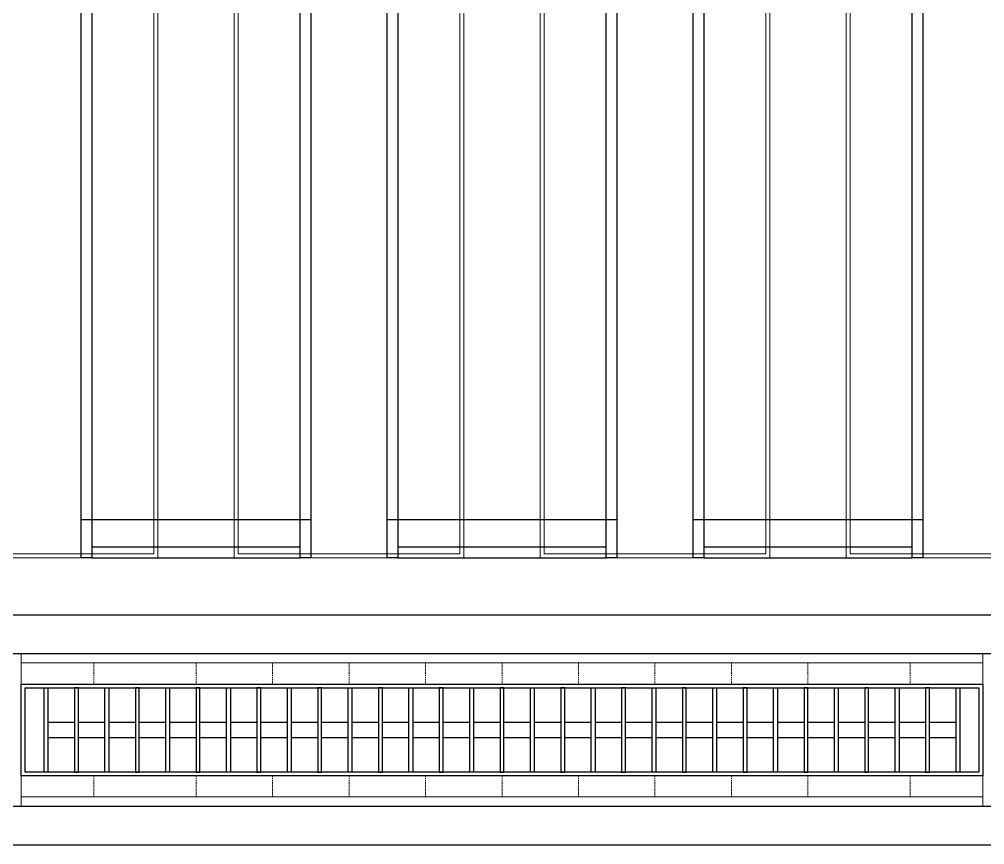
# Model space of a CAD drawing. Header units: millimetres. Extents: x 813027 to 1148939, y -931049 to -10.
# Drawn here: x 1015509 to 1016771, y -109935 to -108856 of the extents above; entities that cross this region are included whole.
import ezdxf

# ---------------------------------------------------------------- set-up
doc = ezdxf.new("R2010")
doc.units = ezdxf.units.MM
doc.linetypes.add('DPA_Hidden 50', pattern=[3, 2, -1])
for name, color, linetype in [('000 - WIPEOUT', 250, 'Continuous'), ('001 - ASCESSORIES', 1, 'Continuous'), ('A04_TUBE SERIES', 2, 'Continuous'), ('A11_ALU.SOLID SHEET', 7, 'Continuous')]:
    doc.layers.add(name, color=color, linetype=linetype)
doc.layers.add('A-GLAZ-CURT', color=2, linetype='Continuous', lineweight=9)

# ---------------------------------------------------------------- blocks, each defined once
blk = doc.blocks.new('DPA_CP_Metal Ceiling Luminaire2 - Linear Luminaire 2-14763311-4160 - LOWER PLATFORM LEVEL - REFLECTED CEILING GENERAL PLAN')
at = {"layer": 'A-GLAZ-CURT'}
for p, q in [((907017.8, -109924.3), (907017.8, -109649.3)), ((907017.8, -109649.3), (908274.8, -109649.3)), ((907017.8, -109649.3), (907017.8, -109924.3)), ((908274.8, -109649.3), (907017.8, -109649.3)), ((907017.8, -109649.3), (908274.8, -109649.3)), ((908274.8, -109649.3), (908274.8, -109924.3)), ((908274.8, -109924.3), (908274.8, -109649.3)), ((907017.8, -109699.3), (907017.8, -109924.3)), ((907017.8, -109699.3), (908274.8, -109699.3)), ((908274.8, -109699.3), (908274.8, -109924.3)), ((907017.8, -109874.3), (908274.8, -109874.3)), ((908274.8, -109924.3), (907017.8, -109924.3)), ((908274.8, -109924.3), (907017.8, -109924.3)), ((907017.8, -109924.3), (908274.8, -109924.3))]:
    blk.add_line(p, q, dxfattribs=at)
at = {"layer": 'A-GLAZ-CURT', "linetype": 'DPA_Hidden 50'}
for p, q in [((907112.8, -109699.3), (907112.8, -109874.3)), ((907246.3, -109699.3), (907246.3, -109874.3)), ((907346.3, -109699.3), (907346.3, -109874.3)), ((907446.3, -109699.3), (907446.3, -109874.3)), ((907546.3, -109699.3), (907546.3, -109874.3)), ((907646.3, -109699.3), (907646.3, -109874.3)), ((907746.3, -109699.3), (907746.3, -109874.3)), ((907846.3, -109699.3), (907846.3, -109874.3)), ((907946.3, -109699.3), (907946.3, -109874.3)), ((908046.3, -109699.3), (908046.3, -109874.3)), ((908179.8, -109699.3), (908179.8, -109874.3))]:
    blk.add_line(p, q, dxfattribs=at)
blk = doc.blocks.new('DPA_CP_Metal Ceiling Panel - Vertical Panel with Gap-23421707-4160 - LOWER PLATFORM LEVEL - REFLECTED CEILING GENERAL PLAN')
at = {"layer": 'A-GLAZ-CURT'}
for p, q in [((1005396.3, -109561.8), (1005396.3, -107941.8)), ((1005396.3, -107941.8), (1005696.3, -107941.8)), ((1005396.3, -109561.8), (1005396.3, -107941.8)), ((1005396.3, -107941.8), (1005696.3, -107941.8)), ((1005696.3, -107941.8), (1005396.3, -107941.8)), ((1005396.3, -107941.8), (1005396.3, -109561.8)), ((1005696.3, -107941.8), (1005396.3, -107941.8)), ((1005396.3, -107941.8), (1005396.3, -109561.8)), ((1005396.3, -109561.8), (1005396.3, -107941.8)), ((1005396.3, -107941.8), (1005696.3, -107941.8)), ((1005401.3, -109556.8), (1005401.3, -107946.8)), ((1005401.3, -107946.8), (1005691.3, -107946.8)), ((1005691.3, -107946.8), (1005691.3, -109556.8)), ((1005696.3, -109561.8), (1005696.3, -107941.8)), ((1005696.3, -107941.8), (1005696.3, -109561.8)), ((1005696.3, -109561.8), (1005696.3, -107941.8)), ((1005696.3, -109561.8), (1005696.3, -107941.8)), ((1005696.3, -107941.8), (1005696.3, -109561.8)), ((1005396.3, -109561.8), (1005696.3, -109561.8)), ((1005696.3, -109561.8), (1005396.3, -109561.8)), ((1005396.3, -109561.8), (1005696.3, -109561.8)), ((1005396.3, -109561.8), (1005696.3, -109561.8)), ((1005696.3, -109561.8), (1005396.3, -109561.8)), ((1005401.3, -109556.8), (1005691.3, -109556.8))]:
    blk.add_line(p, q, dxfattribs=at)
blk = doc.blocks.new('C-2-PP21-AR-4160-01-B_20250829-084021_EXCL')
at = {"layer": 'A-GLAZ-CURT'}
for name, p in [('DPA_CP_Metal Ceiling Panel - Vertical Panel with Gap-23421707-4160 - LOWER PLATFORM LEVEL - REFLECTED CEILING GENERAL PLAN', (-1037096.3, 105341.8)), ('DPA_CP_Metal Ceiling Panel - Vertical Panel with Gap-23421707-4160 - LOWER PLATFORM LEVEL - REFLECTED CEILING GENERAL PLAN', (-1036696.3, 105341.8)), ('DPA_CP_Metal Ceiling Panel - Vertical Panel with Gap-23421707-4160 - LOWER PLATFORM LEVEL - REFLECTED CEILING GENERAL PLAN', (-1036296.3, 105341.8)), ('DPA_CP_Metal Ceiling Panel - Vertical Panel with Gap-23421707-4160 - LOWER PLATFORM LEVEL - REFLECTED CEILING GENERAL PLAN', (-1035896.3, 105341.8)), ('DPA_CP_Metal Ceiling Luminaire2 - Linear Luminaire 2-14763311-4160 - LOWER PLATFORM LEVEL - REFLECTED CEILING GENERAL PLAN', (-938596.3, 105341.8))]:
    blk.add_blockref(name, p, dxfattribs=at)
blk = doc.blocks.new('*U497')
blk.add_attdef('EXTR.OVL-LENGTH_', (-25, -59.1), '', height=5)
blk.add_wipeout([(-25, 0), (25, 0), (25, 12190), (-25, 12190)]).dxf.layer = '000 - WIPEOUT'
at = {"layer": 'A04_TUBE SERIES', "color": 0}
blk.add_lwpolyline([(-25, 0), (25, 0), (25, 12190), (-25, 12190)], close=True, dxfattribs=at)
blk = doc.blocks.new('*U519')
blk.add_attdef('EXTR.OVL-LENGTH_', (-25, -59.1), '', height=5)
blk.add_wipeout([(-25, 0), (25, 0), (25, 12190), (-25, 12190)]).dxf.layer = '000 - WIPEOUT'
at = {"layer": 'A04_TUBE SERIES', "color": 0}
blk.add_lwpolyline([(-25, 0), (25, 0), (25, 12190), (-25, 12190)], close=True, dxfattribs=at)
blk = doc.blocks.new('*U485')
at = {"color": 1}
blk.add_wipeout([(628.5, -60), (-628.5, -60), (-628.5, 60), (628.5, 60)], dxfattribs=at).dxf.layer = '000 - WIPEOUT'
at = {"layer": '001 - ASCESSORIES', "color": 0}
blk.add_lwpolyline([(628.5, -60), (-628.5, -60), (-628.5, 60), (628.5, 60)], close=True, dxfattribs=at)
at = {"layer": '001 - ASCESSORIES'}
for points in [[(623.5, -55), (-623.5, -55), (-623.5, 55), (623.5, 55)], [(-593.5, -55), (-598.5, -55), (-598.5, 55), (-593.5, 55)], [(-558.8, -55), (-553.8, -55), (-553.8, 55), (-558.8, 55)], [(-514, -55), (-519, -55), (-519, 55), (-514, 55)], [(-479.3, -55), (-474.3, -55), (-474.3, 55), (-479.3, 55)], [(-434.6, -55), (-439.6, -55), (-439.6, 55), (-434.6, 55)], [(-399.8, -55), (-394.8, -55), (-394.8, 55), (-399.8, 55)], [(-355.1, -55), (-360.1, -55), (-360.1, 55), (-355.1, 55)], [(-320.4, -55), (-315.4, -55), (-315.4, 55), (-320.4, 55)], [(-275.6, -55), (-280.6, -55), (-280.6, 55), (-275.6, 55)], [(-240.9, -55), (-235.9, -55), (-235.9, 55), (-240.9, 55)], [(-196.2, -55), (-201.2, -55), (-201.2, 55), (-196.2, 55)], [(-161.4, -55), (-156.4, -55), (-156.4, 55), (-161.4, 55)], [(-116.7, -55), (-121.7, -55), (-121.7, 55), (-116.7, 55)], [(-82, -55), (-77, -55), (-77, 55), (-82, 55)], [(-37.2, -55), (-42.2, -55), (-42.2, 55), (-37.2, 55)], [(-2.5, -55), (2.5, -55), (2.5, 55), (-2.5, 55)], [(42.2, -55), (37.2, -55), (37.2, 55), (42.2, 55)], [(77, -55), (82, -55), (82, 55), (77, 55)], [(121.7, -55), (116.7, -55), (116.7, 55), (121.7, 55)], [(156.4, -55), (161.4, -55), (161.4, 55), (156.4, 55)], [(201.2, -55), (196.2, -55), (196.2, 55), (201.2, 55)], [(235.9, -55), (240.9, -55), (240.9, 55), (235.9, 55)], [(280.6, -55), (275.6, -55), (275.6, 55), (280.6, 55)], [(315.4, -55), (320.4, -55), (320.4, 55), (315.4, 55)], [(360.1, -55), (355.1, -55), (355.1, 55), (360.1, 55)], [(394.8, -55), (399.8, -55), (399.8, 55), (394.8, 55)], [(439.6, -55), (434.6, -55), (434.6, 55), (439.6, 55)], [(474.3, -55), (479.3, -55), (479.3, 55), (474.3, 55)], [(519, -55), (514, -55), (514, 55), (519, 55)], [(553.8, -55), (558.8, -55), (558.8, 55), (553.8, 55)], [(598.5, -55), (593.5, -55), (593.5, 55), (598.5, 55)]]:
    blk.add_lwpolyline(points, close=True, dxfattribs=at)
for points in [[(-593.5, 10), (-558.8, 10)], [(-553.8, 10), (-519, 10)], [(-514, 10), (-479.3, 10)], [(-474.3, 10), (-439.6, 10)], [(-434.6, 10), (-399.8, 10)], [(-394.8, 10), (-360.1, 10)], [(-355.1, 10), (-320.4, 10)], [(-315.4, 10), (-280.6, 10)], [(-275.6, 10), (-240.9, 10)], [(-235.9, 10), (-201.2, 10)], [(-196.2, 10), (-161.4, 10)], [(-156.4, 10), (-121.7, 10)], [(-116.7, 10), (-82, 10)], [(-77, 10), (-42.2, 10)], [(-37.2, 10), (-2.5, 10)], [(2.5, 10), (37.2, 10)], [(42.2, 10), (77, 10)], [(82, 10), (116.7, 10)], [(121.7, 10), (156.4, 10)], [(161.4, 10), (196.2, 10)], [(201.2, 10), (235.9, 10)], [(240.9, 10), (275.6, 10)], [(280.6, 10), (315.4, 10)], [(320.4, 10), (355.1, 10)], [(360.1, 10), (394.8, 10)], [(399.8, 10), (434.6, 10)], [(439.6, 10), (474.3, 10)], [(479.3, 10), (514, 10)], [(519, 10), (553.8, 10)], [(558.8, 10), (593.5, 10)], [(-593.5, -10), (-558.8, -10)], [(-553.8, -10), (-519, -10)], [(-514, -10), (-479.3, -10)], [(-474.3, -10), (-439.6, -10)], [(-434.6, -10), (-399.8, -10)], [(-394.8, -10), (-360.1, -10)], [(-355.1, -10), (-320.4, -10)], [(-315.4, -10), (-280.6, -10)], [(-275.6, -10), (-240.9, -10)], [(-235.9, -10), (-201.2, -10)], [(-196.2, -10), (-161.4, -10)], [(-156.4, -10), (-121.7, -10)], [(-116.7, -10), (-82, -10)], [(-77, -10), (-42.2, -10)], [(-37.2, -10), (-2.5, -10)], [(2.5, -10), (37.2, -10)], [(42.2, -10), (77, -10)], [(82, -10), (116.7, -10)], [(121.7, -10), (156.4, -10)], [(161.4, -10), (196.2, -10)], [(201.2, -10), (235.9, -10)], [(240.9, -10), (275.6, -10)], [(280.6, -10), (315.4, -10)], [(320.4, -10), (355.1, -10)], [(360.1, -10), (394.8, -10)], [(399.8, -10), (434.6, -10)], [(439.6, -10), (474.3, -10)], [(479.3, -10), (514, -10)], [(519, -10), (553.8, -10)], [(558.8, -10), (593.5, -10)]]:
    blk.add_lwpolyline(points, dxfattribs=at)
blk = doc.blocks.new('*U521')
for p, q in [((-762.8, -4350), (-762.8, -4050)), ((-762.8, -4750), (-762.8, -4450)), ((-762.8, -5150), (-762.8, -4850))]:
    blk.add_line(p, q)
at = {"layer": 'A11_ALU.SOLID SHEET', "color": 0}
for points in [[(-812.5, -4050), (812.5, -4050), (812.5, -4064), (-812.5, -4064)], [(-812.5, -4336), (-798.5, -4336), (-798.5, -4064), (-812.5, -4064)], [(-812.5, -4336), (812.5, -4336), (812.5, -4350), (-812.5, -4350)], [(-812.5, -4450), (812.5, -4450), (812.5, -4464), (-812.5, -4464)], [(-812.5, -4736), (-798.5, -4736), (-798.5, -4464), (-812.5, -4464)], [(-812.5, -4736), (812.5, -4736), (812.5, -4750), (-812.5, -4750)], [(-812.5, -4850), (812.5, -4850), (812.5, -4864), (-812.5, -4864)], [(-812.5, -5136), (-798.5, -5136), (-798.5, -4864), (-812.5, -4864)], [(-812.5, -5136), (812.5, -5136), (812.5, -5150), (-812.5, -5150)]]:
    blk.add_lwpolyline(points, close=True, dxfattribs=at)
blk = doc.blocks.new('C-2-PP21-AR-4160-01-B_20250829-084416_NEWCL')
for name, p, rotation in [('*U521', (-35550, -3407.5), 90), ('*U497', (-41640, -4320), 270), ('*U519', (-41640, -4570), 270)]:
    blk.add_blockref(name, p, dxfattribs=dict(rotation=rotation))
blk.add_blockref('*U485', (-30950, -4445))

msp = doc.modelspace()

# ---------------------------------------------------------------- block references
msp.add_blockref('C-2-PP21-AR-4160-01-B_20250829-084021_EXCL', (1047090, -105340))

# ---------------------------------------------------------------- next in the draw order: block references
msp.add_blockref('C-2-PP21-AR-4160-01-B_20250829-084416_NEWCL', (1047090, -105340))

doc.saveas('drawing.dxf')
